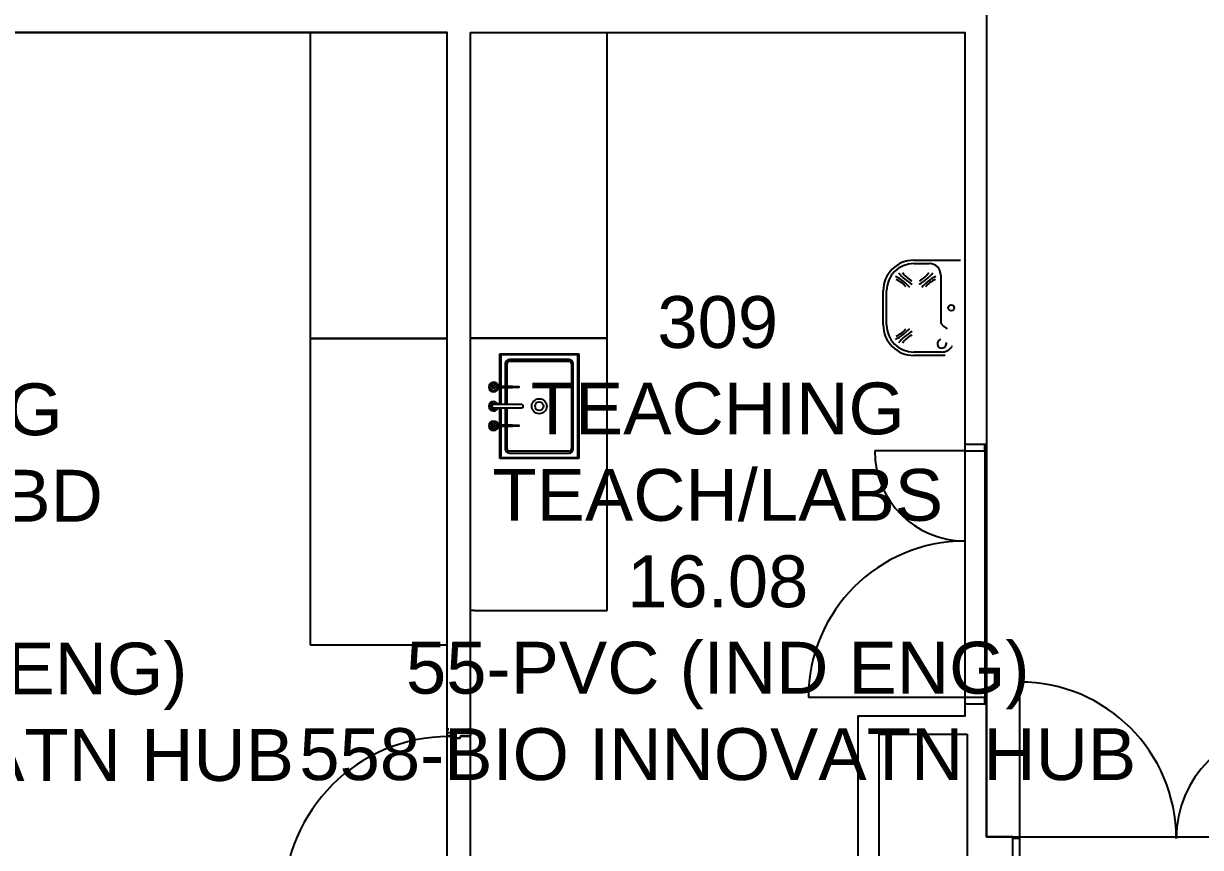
# Model space of a CAD drawing. Extents: x 15525 to 50715, y -3252 to 56414.
# Drawn here: x 34144 to 41064, y 14866 to 19710 of the extents above; entities that cross this region are included whole.
import ezdxf

# ---------------------------------------------------------------- set-up
doc = ezdxf.new("R2010")
doc.units = 0
doc.header["$MEASUREMENT"] = 0
for name, color, linetype in [('A-Door', 252, 'CONTINUOUS'), ('A-Furniture', 252, 'CONTINUOUS'), ('A-Wall__Brick', 7, 'CONTINUOUS'), ('H-Fixtures__Sink', 252, 'CONTINUOUS'), ('RM$', 7, 'CONTINUOUS'), ('RM$TXT', 4, 'CONTINUOUS')]:
    doc.layers.add(name, color=color, linetype=linetype)
doc.styles.add('Arial', font='arial.ttf')

msp = doc.modelspace()

# ---------------------------------------------------------------- linework, layer by layer
at = {"layer": 'A-Door'}
for p, q in [((39678.6, 17237.1), (39678.6, 17197.1)), ((39796.6, 17197.1), (39796.6, 17237.1)), ((39678.6, 17197.1), (39148.6, 17197.1)), ((39678.6, 17197.1), (39796.6, 17197.1)), ((39796.6, 17197.1), (39796.6, 15747.1)), ((40001.6, 14918.2), (40001.6, 15838.2)), ((39678.6, 15747.1), (38758.6, 15747.1)), ((39796.6, 15747.1), (39678.6, 15747.1)), ((39678.6, 15747.1), (39678.6, 15707.1)), ((39796.6, 15707.1), (39796.6, 15747.1)), ((36633.6, 15555.1), (36633.6, 15525.1)), ((36634.6, 15525.1), (36634.6, 15555.1)), ((36644.6, 15560.1), (36638.6, 15560.1)), ((36638.6, 15559.1), (36644.6, 15559.1)), ((36670.6, 15521.1), (36638.6, 15521.1)), ((36638.6, 15520.1), (36670.6, 15520.1)), ((36673.1, 15517.6), (36673.1, 15510.6)), ((36674.1, 15510.6), (36674.1, 15517.6)), ((36709.6, 15509.1), (36675.6, 15509.1)), ((36675.6, 15508.1), (36709.6, 15508.1)), ((36711.1, 15517.6), (36711.1, 15510.6)), ((36712.1, 15510.6), (36712.1, 15517.6)), ((36768.6, 15521.1), (36714.6, 15521.1)), ((36714.6, 15520.1), (36768.6, 15520.1)), ((36768.6, 15560.1), (36762.6, 15560.1)), ((36762.6, 15559.1), (36768.6, 15559.1)), ((36772.6, 15555.1), (36772.6, 15525.1)), ((36773.6, 15525.1), (36773.6, 15555.1)), ((40001.6, 14918.2), (39961.6, 14918.2)), ((40001.6, 14800.2), (40001.6, 14918.2))]:
    msp.add_line(p, q, dxfattribs=at)
at = {"layer": 'A-Door', "color": 252}
for centre, radius, start, end in [((39678.6, 17197.1), 530, 180, 270), ((39678.6, 15747.1), 920, 90, 180), ((40001.6, 14918.2), 920, 0, 90), ((36644.6, 14547.1), 970, 90, 180), ((41566.6, 14918.2), 645, 90, 180)]:
    msp.add_arc(centre, radius, start, end, dxfattribs=at)
at = {"layer": 'A-Door'}
for centre, radius, start, end in [((36638.6, 15555.1), 5, 90, 180), ((36638.6, 15525.1), 5, 180, 270), ((36638.6, 15555.1), 4, 90, 180), ((36638.6, 15525.1), 4, 180, 270), ((36670.6, 15517.6), 3.5, 0, 90), ((36670.6, 15517.6), 2.5, 0, 90), ((36675.6, 15510.6), 2.5, 180, 270), ((36675.6, 15510.6), 1.5, 180, 270), ((36709.6, 15510.6), 2.5, 270, 0), ((36709.6, 15510.6), 1.5, 270, 0), ((36714.6, 15517.6), 3.5, 90, 180), ((36714.6, 15517.6), 2.5, 90, 180), ((36768.6, 15555.1), 5, 0, 90), ((36768.6, 15555.1), 4, 0, 90), ((36768.6, 15525.1), 5, 270, 0), ((36768.6, 15525.1), 4, 270, 0)]:
    msp.add_arc(centre, radius, start, end, dxfattribs=at)
at = {"layer": 'A-Furniture'}
for p, q in [((35828.6, 19657.1), (35828.6, 17857.1)), ((37576.1, 17859.6), (37576.1, 19657.1)), ((35828.6, 17857.1), (36634.6, 17857.1)), ((36634.6, 17857.1), (35828.6, 17857.1)), ((35828.6, 17857.1), (35828.6, 16057.1)), ((37576.1, 17859.6), (36772.6, 17859.6)), ((36772.6, 17859.6), (37576.1, 17859.6)), ((37576.1, 16259.6), (37576.1, 17859.6)), ((36796.1, 16259.6), (36776.1, 16259.6)), ((36796.1, 16259.6), (37576.1, 16259.6)), ((35828.6, 16057.1), (36634.6, 16057.1))]:
    msp.add_line(p, q, dxfattribs=at)
at = {"layer": 'A-Wall__Brick'}
for p, q in [((39806.6, 20610.1), (39806.6, 17237.1)), ((29912.6, 19657.1), (36634.6, 19657.1)), ((36634.6, 15542.1), (36634.6, 19657.1)), ((36772.6, 19657.1), (39678.6, 19657.1)), ((36772.6, 15542.1), (36772.6, 19657.1)), ((39678.6, 19657.1), (39678.6, 17237.1)), ((39678.6, 17237.1), (39806.6, 17237.1)), ((39796.6, 17237.1), (39806.6, 17237.1)), ((39796.6, 15707.1), (39678.6, 15707.1)), ((39678.6, 15707.1), (39678.6, 15637.1)), ((39806.6, 15707.1), (39796.6, 15707.1)), ((39806.6, 14928.2), (39806.6, 15707.1)), ((39048.6, 15637.1), (39058.6, 15637.1)), ((39048.6, 15637.1), (39048.6, 13705.1)), ((39678.6, 15637.1), (39058.6, 15637.1)), ((36634.6, 15542.1), (36772.6, 15542.1)), ((36634.6, 15542.1), (36644.6, 15542.1)), ((36762.6, 15542.1), (36772.6, 15542.1)), ((39173.6, 15532.1), (39691.6, 15532.1)), ((39173.6, 15532.1), (39173.6, 13705.1)), ((39691.6, 15532.1), (39691.6, 14482.6)), ((39961.6, 14928.2), (39806.6, 14928.2)), ((39961.6, 14918.2), (39961.6, 14928.2)), ((39961.6, 14800.2), (39961.6, 14918.2))]:
    msp.add_line(p, q, dxfattribs=at)
at = {"layer": 'H-Fixtures__Sink'}
for p, q in [((39378.6, 18318.1), (39653.6, 18318.1)), ((39378.6, 18298.1), (39469.7, 18298.1)), ((39536.6, 18231.2), (39536.6, 17957.8)), ((39198.6, 17938.1), (39198.6, 18138.1)), ((39218.6, 17938.1), (39218.6, 18138.1)), ((39552.6, 17930), (39574, 17914.9)), ((36943.6, 17767.1), (37408.6, 17767.1)), ((36943.6, 17575.2), (36943.6, 17767.1)), ((37402.7, 17761.2), (36949.6, 17761.2)), ((36949.6, 17761.2), (36949.6, 17574.5)), ((37351.1, 17734.6), (37001.1, 17734.6)), ((37001.3, 17723.8), (37350.9, 17723.8)), ((37402.7, 17158.1), (37402.7, 17761.2)), ((37408.6, 17767.1), (37408.6, 17152.1)), ((39541.6, 17778.1), (39378.6, 17778.1)), ((39563.1, 17758.1), (39378.6, 17758.1)), ((36976.1, 17709.6), (36976.1, 17467.9)), ((36986.9, 17574.7), (36986.9, 17709.4)), ((37365.3, 17709.4), (37365.3, 17209.8)), ((37376.1, 17209.6), (37376.1, 17709.6)), ((37014.6, 17576.2), (36929.3, 17576.2)), ((36929.3, 17570.2), (37014.6, 17570.2)), ((36943.6, 17469), (36943.6, 17571.2)), ((36949.6, 17571.9), (36949.6, 17469.1)), ((36986.9, 17468.8), (36986.9, 17571.7)), ((37016.3, 17576.2), (37014.6, 17576.2)), ((37016.3, 17576.2), (37014.6, 17576.2)), ((37014.6, 17570.2), (37016.3, 17570.2)), ((37014.6, 17570.2), (37016.3, 17570.2)), ((37015.6, 17571.8), (37015.6, 17574.6)), ((37017.8, 17576.2), (37016.3, 17576.2)), ((37017.8, 17576.2), (37016.3, 17576.2)), ((37016.3, 17570.2), (37017.8, 17570.2)), ((37016.3, 17570.2), (37017.8, 17570.2)), ((37057.8, 17574.5), (37017.5, 17576.2)), ((37017.5, 17570.1), (37057.8, 17571.9)), ((37055.3, 17574.3), (37055.3, 17572.1)), ((37057.9, 17571.9), (37057.9, 17574.5)), ((36943.6, 17347.3), (36943.6, 17450.2)), ((36949.6, 17450.2), (36949.6, 17346.6)), ((36976.1, 17452.1), (36976.1, 17209.6)), ((36986.9, 17346.8), (36986.9, 17452)), ((37014.6, 17348.3), (36926.6, 17348.3)), ((36926.6, 17342.3), (37014.6, 17342.3)), ((36943.6, 17152.1), (36943.6, 17343.3)), ((36949.6, 17344), (36949.6, 17158.1)), ((36986.9, 17209.8), (36986.9, 17343.8)), ((37016.3, 17348.3), (37014.6, 17348.3)), ((37016.3, 17348.3), (37014.6, 17348.3)), ((37014.6, 17342.3), (37016.3, 17342.3)), ((37014.6, 17342.3), (37016.3, 17342.3)), ((37015.6, 17343.9), (37015.6, 17346.7)), ((37017.8, 17348.3), (37016.3, 17348.3)), ((37017.8, 17348.3), (37016.3, 17348.3)), ((37016.3, 17342.3), (37017.8, 17342.3)), ((37016.3, 17342.3), (37017.8, 17342.3)), ((37057.8, 17346.6), (37017.5, 17348.3)), ((37017.5, 17342.2), (37057.8, 17344)), ((37055.3, 17346.4), (37055.3, 17344.2)), ((37057.9, 17344), (37057.9, 17346.6)), ((37001.1, 17184.6), (37351.1, 17184.6)), ((37350.9, 17195.4), (37001.3, 17195.4)), ((37408.6, 17152.1), (36943.6, 17152.1)), ((36949.6, 17158.1), (37402.7, 17158.1))]:
    msp.add_line(p, q, dxfattribs=at)
at = {"layer": 'H-Fixtures__Sink', "flags": 128}
for points in [[(37072.5, 17469.1), (37072.4, 17469.1), (37072.2, 17469.1), (37071.9, 17469.1), (37071.4, 17469.1), (37070.9, 17469.1), (37070.1, 17469.1), (37069.3, 17469.1), (37068.3, 17469.1), (37067.2, 17469.1), (37066, 17469.1), (37064.6, 17469.1), (37063.2, 17469.1), (37061.6, 17469.1), (37059.9, 17469.1), (37058.1, 17469.1), (37056.2, 17469.1), (37054.2, 17469.1), (37052, 17469.1), (37049.8, 17469.1), (37047.5, 17469.1), (37045.1, 17469.1), (37042.6, 17469.1), (37040, 17469.1), (37037.3, 17469.1), (37034.6, 17469.1), (37031.8, 17469.1), (37028.9, 17469.1), (37025.9, 17469.1), (37022.9, 17469.1), (37019.9, 17469.1), (37016.8, 17469.1), (37013.7, 17469.1), (37010.5, 17469.1), (37007.3, 17469.1), (37004, 17469.1), (37000.8, 17469.1), (36997.5, 17469.1), (36994.2, 17469.1), (36990.9, 17469.1), (36987.6, 17469.1), (36984.3, 17469.1), (36981, 17469.1), (36977.7, 17469.1), (36974.5, 17469.1), (36971.3, 17469.1), (36968.1, 17469.1), (36964.9, 17469.1), (36961.8, 17469.1), (36958.7, 17469.1), (36955.7, 17469.1), (36952.7, 17469.1), (36949.8, 17469.1), (36946.9, 17469.1), (36944.2, 17469.1), (36941.4, 17469.1), (36938.8, 17469.1), (36936.3, 17469.1), (36933.8, 17469.1), (36931.4, 17469.1), (36929.2, 17469.1), (36927, 17469.1), (36924.9, 17469.1), (36922.9, 17469.1), (36921.1, 17469.1), (36919.3, 17469.1), (36917.7, 17469.1), (36916.1, 17469.1), (36914.7, 17469.1), (36913.4, 17469.1), (36912.3, 17469.1), (36911.2, 17469.1), (36910.3, 17469.1), (36909.5, 17469.1), (36908.9, 17469.1), (36908.3, 17469.1), (36907.9, 17469.1), (36907.7, 17469.1), (36907.5, 17469.1), (36907.5, 17469.1)], [(36907.5, 17450.1), (36907.6, 17450.1), (36907.8, 17450.1), (36908.1, 17450.1), (36908.6, 17450.1), (36909.1, 17450.1), (36909.9, 17450.1), (36910.7, 17450.1), (36911.7, 17450.1), (36912.8, 17450.1), (36914, 17450.1), (36915.4, 17450.1), (36916.8, 17450.1), (36918.4, 17450.1), (36920.1, 17450.1), (36921.9, 17450.1), (36923.8, 17450.1), (36925.9, 17450.1), (36928, 17450.1), (36930.2, 17450.1), (36932.5, 17450.1), (36934.9, 17450.1), (36937.4, 17450.1), (36940, 17450.1), (36942.7, 17450.1), (36945.4, 17450.1), (36948.2, 17450.1), (36951.1, 17450.1), (36954.1, 17450.1), (36957.1, 17450.1), (36960.1, 17450.1), (36963.2, 17450.1), (36966.3, 17450.1), (36969.5, 17450.1), (36972.7, 17450.1), (36976, 17450.1), (36979.2, 17450.1), (36982.5, 17450.1), (36985.8, 17450.1), (36989.1, 17450.1), (36992.4, 17450.1), (36995.7, 17450.1), (36999, 17450.1), (37002.3, 17450.1), (37005.5, 17450.1), (37008.7, 17450.1), (37011.9, 17450.1), (37015.1, 17450.1), (37018.2, 17450.1), (37021.3, 17450.1), (37024.3, 17450.1), (37027.3, 17450.1), (37030.2, 17450.1), (37033.1, 17450.1), (37035.8, 17450.1), (37038.6, 17450.1), (37041.2, 17450.1), (37043.7, 17450.1), (37046.2, 17450.1), (37048.6, 17450.1), (37050.8, 17450.1), (37053, 17450.1), (37055.1, 17450.1), (37057.1, 17450.1), (37058.9, 17450.1), (37060.7, 17450.1), (37062.3, 17450.1), (37063.9, 17450.1), (37065.3, 17450.1), (37066.6, 17450.1), (37067.7, 17450.1), (37068.8, 17450.1), (37069.7, 17450.1), (37070.5, 17450.1), (37071.1, 17450.1), (37071.7, 17450.1), (37072.1, 17450.1), (37072.3, 17450.1), (37072.5, 17450.1), (37072.5, 17450.1)]]:
    msp.add_lwpolyline(points, dxfattribs=at)
at = {"layer": 'H-Fixtures__Sink'}
for centre, radius in [((39598.6, 18038.1), 17.5), ((37176.1, 17459.6), 44.2), ((37176.1, 17459.6), 25)]:
    msp.add_circle(centre, radius, dxfattribs=at)
for centre, radius, start, end in [((39378.6, 18138.1), 180, 90, 180), ((39378.6, 18138.1), 160, 90, 180), ((39469.7, 18231.2), 66.9, 0, 90), ((39152.4, 17985.1), 266.5, 40.62519, 63.37481), ((39224.6, 18077.4), 136.3, 37.81469, 68.59573), ((39497, 18410.6), 266.5, 218.62519, 241.37481), ((39426.5, 18320.2), 136.3, 213.40427, 244.18531), ((39282.5, 18410.6), 266.5, 298.62519, 321.37481), ((39353, 18320.2), 136.3, 295.81469, 326.59573), ((39627.1, 17985.1), 266.5, 116.62519, 139.37481), ((39554.9, 18077.4), 136.3, 111.40427, 142.18531), ((39378.6, 17938.1), 180, 180, 270), ((39378.6, 17938.1), 160, 180, 270), ((39575.1, 17961.4), 38.7, 185.326, 234.33954), ((39152.4, 18091.1), 266.5, 296.62519, 319.37481), ((39224.6, 17998.9), 136.3, 291.40427, 322.18531), ((39497, 17665.6), 266.5, 118.62519, 141.37481), ((39426.5, 17756), 136.3, 115.81469, 146.59573), ((39543.6, 17828.1), 26.5, 108.73143, 270), ((39541.6, 17850.5), 72.4, 270, 326.94542), ((39543.6, 17828.1), 26.5, 270, 13.34653), ((39541.6, 17850.5), 72.4, 329.78075, 332.40382), ((37001.1, 17709.6), 25, 90, 180), ((37001.3, 17709.4), 14.4, 90, 180), ((37350.9, 17709.4), 14.4, 0, 90), ((37351.1, 17709.6), 25, 0, 90), ((36907.5, 17572.2), 28, 90, 270), ((36907.5, 17572.4), 20, 90, 270), ((36907.8, 17573.3), 8, 90, 270), ((36907.8, 17573.3), 8, 90, 270), ((36907.5, 17572.2), 28, 6.17777, 90), ((36907.5, 17572.4), 20, 270, 90), ((36907.8, 17573.3), 8, 270, 90), ((36907.8, 17573.3), 8, 270, 90), ((36907.5, 17572.2), 28, 270, 357.74231), ((36907.5, 17459.7), 28, 90, 270), ((36907.5, 17459.6), 17, 90, 270), ((36907.5, 17459.6), 9.5, 120, 180), ((36907.5, 17459.6), 9.5, 180, 240), ((36907.5, 17459.6), 9.5, 90, 105), ((36907.5, 17459.6), 9.5, 255, 270), ((36907.5, 17459.7), 28, 19.56803, 90), ((36907.5, 17459.6), 17, 33.80537, 90), ((36907.5, 17459.7), 28, 270, 340.15901), ((36907.5, 17459.6), 17, 270, 326.19463), ((37072.5, 17459.6), 9.5, 255, 285), ((37072.5, 17459.6), 9.5, 75, 90), ((37072.5, 17459.6), 9.5, 0, 60), ((37072.5, 17459.6), 9.5, 300, 0), ((36907.5, 17344.5), 28, 90, 270), ((36907.5, 17344.5), 28, 5.86734, 90), ((36907.5, 17344.3), 20, 90, 270), ((36907.8, 17344.7), 8, 90, 270), ((36907.8, 17344.7), 8, 90, 270), ((36907.5, 17344.3), 20, 270, 90), ((36907.5, 17344.5), 28, 270, 357.43189), ((36907.8, 17344.7), 8, 270, 90), ((36907.8, 17344.7), 8, 270, 90), ((37001.1, 17209.6), 25, 180, 270), ((37001.3, 17209.8), 14.4, 180, 270), ((37350.9, 17209.8), 14.4, 270, 0), ((37351.1, 17209.6), 25, 270, 0)]:
    msp.add_arc(centre, radius, start, end, dxfattribs=at)
for centre, major_axis, ratio, start_param, end_param in [((37014.6, 17573.2), (0, -3), 0.422618, 2.094395, 4.712389), ((37014.6, 17573.2), (0, -3), 0.422618, 2.094395, 4.712389), ((37014.6, 17573.2), (0, -3), 0.422618, 2.094395, 4.712389), ((37014.6, 17573.2), (0, -3), 0.422618, 4.712389, 7.330383), ((37014.6, 17573.2), (0, -3), 0.422618, 4.712389, 7.330383), ((37014.6, 17573.2), (0, 3), 0.422618, 1.570796, 4.18879), ((37017.5, 17573.2), (0, -3.02), 0.707107, 1.982543, 4.230739), ((37017.5, 17573.2), (0, -3.02), 0.707107, 5.194039, 6.316246), ((37017.8, 17573.2), (0, -3), 0.707107, 2.094395, 4.712389), ((37017.8, 17573.2), (0, -3), 0.707107, 2.094395, 4.712389), ((37017.8, 17573.2), (0, -3), 0.707107, 4.712389, 7.330383), ((37017.8, 17573.2), (0, -3), 0.707107, 4.712389, 7.330383), ((37017.5, 17573.2), (0, -3.02), 0.707107, 0.034952, 1.15905), ((37014.6, 17345.3), (0, -3), 0.422618, 2.094395, 4.712389), ((37014.6, 17345.3), (0, -3), 0.422618, 2.094395, 4.712389), ((37014.6, 17345.3), (0, -3), 0.422618, 2.094395, 4.712389), ((37014.6, 17345.3), (0, -3), 0.422618, 4.712389, 7.330383), ((37014.6, 17345.3), (0, -3), 0.422618, 4.712389, 7.330383), ((37014.6, 17345.3), (0, 3), 0.422618, 1.570796, 4.18879), ((37017.5, 17345.3), (0, -3.02), 0.707107, 1.982543, 4.230739), ((37017.5, 17345.3), (0, -3.02), 0.707107, 5.194039, 6.316246), ((37017.8, 17345.3), (0, -3), 0.707107, 2.094395, 4.712389), ((37017.8, 17345.3), (0, -3), 0.707107, 2.094395, 4.712389), ((37017.8, 17345.3), (0, -3), 0.707107, 4.712389, 7.330383), ((37017.8, 17345.3), (0, -3), 0.707107, 4.712389, 7.330383), ((37017.5, 17345.3), (0, -3.02), 0.707107, 0.034952, 1.15905)]:
    msp.add_ellipse(centre, major_axis=major_axis, ratio=ratio, start_param=start_param, end_param=end_param, dxfattribs=at)
for points, knots in [([(37014.6, 17573.2), (37014.6, 17573.7), (37014.7, 17574.7), (37015.3, 17575.7), (37015.9, 17576.1), (37016.3, 17576.2), (37016.8, 17576.1), (37017.2, 17575.8), (37017.6, 17575.3), (37017.8, 17574.9), (37017.8, 17574.7)], [0, 0, 0, 0, 0.1666667, 0.3333333, 0.4166667, 0.5, 0.5833333, 0.6666667, 0.75, 0.8333333, 0.8333333, 0.8333333, 0.8333333]), ([(37014.6, 17573.2), (37014.6, 17573.7), (37014.7, 17574.7), (37015.3, 17575.7), (37015.9, 17576.1), (37016.3, 17576.2), (37016.8, 17576.1), (37017.2, 17575.8), (37017.6, 17575.3), (37017.8, 17574.9), (37017.8, 17574.7)], [0, 0, 0, 0, 0.1666667, 0.3333333, 0.4166667, 0.5, 0.5833333, 0.6666667, 0.75, 0.8333333, 0.8333333, 0.8333333, 0.8333333]), ([(37017.8, 17571.7), (37017.7, 17571.2), (37017.3, 17570.6), (37016.8, 17570.2), (37016.3, 17570.1), (37015.9, 17570.2), (37015.4, 17570.5), (37015.1, 17571), (37014.8, 17571.7), (37014.6, 17572.4), (37014.6, 17572.9), (37014.6, 17573.2)], [0.1666667, 0.1666667, 0.1666667, 0.1666667, 0.3333333, 0.4166667, 0.5, 0.5833333, 0.6666667, 0.75, 0.8333333, 0.9166667, 1, 1, 1, 1]), ([(37017.8, 17571.7), (37017.7, 17571.2), (37017.3, 17570.6), (37016.8, 17570.2), (37016.3, 17570.1), (37015.9, 17570.2), (37015.4, 17570.5), (37015.1, 17571), (37014.8, 17571.7), (37014.6, 17572.4), (37014.6, 17572.9), (37014.6, 17573.2)], [0.1666667, 0.1666667, 0.1666667, 0.1666667, 0.3333333, 0.4166667, 0.5, 0.5833333, 0.6666667, 0.75, 0.8333333, 0.9166667, 1, 1, 1, 1]), ([(37014.6, 17345.3), (37014.6, 17345.8), (37014.7, 17346.8), (37015.3, 17347.8), (37015.9, 17348.2), (37016.3, 17348.3), (37016.8, 17348.2), (37017.2, 17347.9), (37017.6, 17347.4), (37017.8, 17347), (37017.8, 17346.8)], [0, 0, 0, 0, 0.1666667, 0.3333333, 0.4166667, 0.5, 0.5833333, 0.6666667, 0.75, 0.8333333, 0.8333333, 0.8333333, 0.8333333]), ([(37014.6, 17345.3), (37014.6, 17345.8), (37014.7, 17346.8), (37015.3, 17347.8), (37015.9, 17348.2), (37016.3, 17348.3), (37016.8, 17348.2), (37017.2, 17347.9), (37017.6, 17347.4), (37017.8, 17347), (37017.8, 17346.8)], [0, 0, 0, 0, 0.1666667, 0.3333333, 0.4166667, 0.5, 0.5833333, 0.6666667, 0.75, 0.8333333, 0.8333333, 0.8333333, 0.8333333]), ([(37017.8, 17343.8), (37017.7, 17343.3), (37017.3, 17342.7), (37016.8, 17342.3), (37016.3, 17342.2), (37015.9, 17342.3), (37015.4, 17342.6), (37015.1, 17343.1), (37014.8, 17343.7), (37014.6, 17344.5), (37014.6, 17345), (37014.6, 17345.3)], [0.1666667, 0.1666667, 0.1666667, 0.1666667, 0.3333333, 0.4166667, 0.5, 0.5833333, 0.6666667, 0.75, 0.8333333, 0.9166667, 1, 1, 1, 1]), ([(37017.8, 17343.8), (37017.7, 17343.3), (37017.3, 17342.7), (37016.8, 17342.3), (37016.3, 17342.2), (37015.9, 17342.3), (37015.4, 17342.6), (37015.1, 17343.1), (37014.8, 17343.7), (37014.6, 17344.5), (37014.6, 17345), (37014.6, 17345.3)], [0.1666667, 0.1666667, 0.1666667, 0.1666667, 0.3333333, 0.4166667, 0.5, 0.5833333, 0.6666667, 0.75, 0.8333333, 0.9166667, 1, 1, 1, 1])]:
    msp.add_open_spline(points, degree=3, knots=knots, dxfattribs=at)
for points in [[(37015.6, 17574.6), (37020.6, 17574.3), (37030.6, 17574), (37040.6, 17574.2), (37045.6, 17574.4)], [(37045.6, 17572.1), (37040.6, 17572.2), (37030.6, 17572.4), (37020.6, 17572), (37015.6, 17571.8)], [(37025.1, 17572.1), (37027.6, 17572.2), (37030.1, 17572.2), (37032.6, 17572.3)], [(37045.6, 17574.4), (37046.1, 17574.4), (37047.4, 17574.4), (37049.9, 17574.5), (37052.5, 17574.5), (37054.9, 17574.5), (37056.8, 17574.5), (37057.8, 17574.5), (37057.9, 17574.5), (37057.1, 17574.4), (37056, 17574.4), (37055.3, 17574.3)], [(37055.3, 17574.3), (37052.1, 17574.2), (37048.8, 17574.2), (37045.6, 17574.1)], [(37045.6, 17572.3), (37048.8, 17572.2), (37052.1, 17572.2), (37055.3, 17572.1)], [(37055.3, 17572.1), (37056, 17572.1), (37057.1, 17572), (37057.9, 17571.9), (37057.8, 17571.9), (37056.8, 17571.9), (37054.9, 17571.9), (37052.5, 17571.9), (37049.9, 17571.9), (37047.4, 17572), (37046.1, 17572), (37045.6, 17572.1)], [(37015.6, 17346.7), (37020.6, 17346.4), (37030.6, 17346.1), (37040.6, 17346.3), (37045.6, 17346.4)], [(37045.6, 17344.1), (37040.6, 17344.3), (37030.6, 17344.4), (37020.6, 17344.1), (37015.6, 17343.9)], [(37025.1, 17344.2), (37027.6, 17344.3), (37030.1, 17344.3), (37032.6, 17344.4)], [(37045.6, 17346.4), (37046.1, 17346.5), (37047.4, 17346.5), (37049.9, 17346.6), (37052.5, 17346.6), (37054.9, 17346.6), (37056.8, 17346.6), (37057.8, 17346.6), (37057.9, 17346.6), (37057.1, 17346.5), (37056, 17346.4), (37055.3, 17346.4)], [(37055.3, 17346.4), (37052.1, 17346.3), (37048.8, 17346.2), (37045.6, 17346.2)], [(37045.6, 17344.4), (37048.8, 17344.3), (37052.1, 17344.3), (37055.3, 17344.2)], [(37055.3, 17344.2), (37056, 17344.1), (37057.1, 17344.1), (37057.9, 17344), (37057.8, 17344), (37056.8, 17344), (37054.9, 17344), (37052.5, 17344), (37049.9, 17344), (37047.4, 17344.1), (37046.1, 17344.1), (37045.6, 17344.1)]]:
    msp.add_open_spline(points, degree=3, dxfattribs=at)
at = {"layer": 'RM$', "flags": 128}
msp.add_lwpolyline([(36266.1, 25118.1), (36266.1, 23462.1), (39806.6, 23462.1), (39806.6, 14928.2), (41764.6, 14928.2), (41764.6, 29051.1)], dxfattribs=at)
at = {"layer": 'RM$'}
msp.add_lwpolyline([(29912.6, 13695.1), (36634.6, 13695.1), (36634.6, 19657.1), (29912.6, 19657.1)], close=True, dxfattribs=at)
at = {"layer": 'RM$', "flags": 128}
msp.add_lwpolyline([(36772.6, 19657.1), (39678.6, 19657.1), (39678.6, 15637.1), (39048.6, 15637.1), (39048.6, 13705.1), (36772.6, 13705.1)], close=True, dxfattribs=at)

# ---------------------------------------------------------------- texts
at = {"layer": 'RM$TXT', "char_height": 304.8, "attachment_point": 8, "style": 'Arial'}
for s, insert in [('309A^M^JTEACHING^M^JTEACH/LABD^M^J40.08^M^J55-PVC (IND ENG)^M^J558-BIO INNOVATN HUB^M^J', (33273.6, 15252.5)), ('309^M^JTEACHING^M^JTEACH/LABS^M^J16.08^M^J55-PVC (IND ENG)^M^J558-BIO INNOVATN HUB^M^J', (38225.6, 15257.5))]:
    msp.add_mtext(s, dxfattribs=dict(at, insert=insert))

doc.saveas('drawing.dxf')
